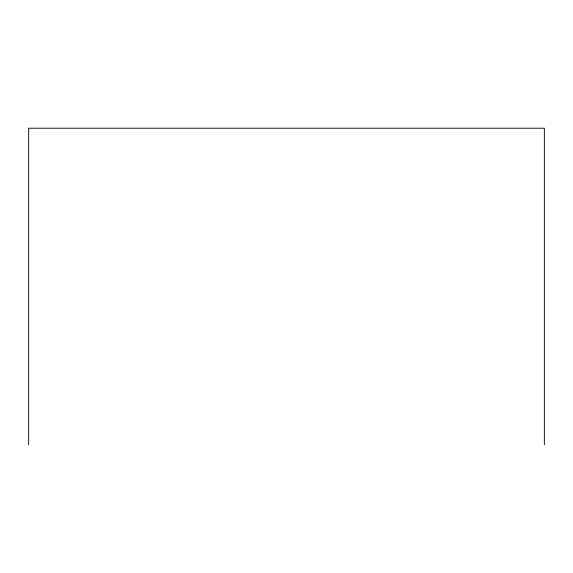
<?xml version="1.0" encoding="UTF-8"?>
<svg xmlns="http://www.w3.org/2000/svg" width="573" height="573" viewBox="0 0 573 573"><rect width="100%" height="100%" fill="white"/><g stroke="black" fill="none" stroke-linecap="round" stroke-linejoin="round"><path stroke-width="0.86" d="M544.35 444.777L544.35 128.223L28.65 128.223L28.65 444.777"/></g></svg>
